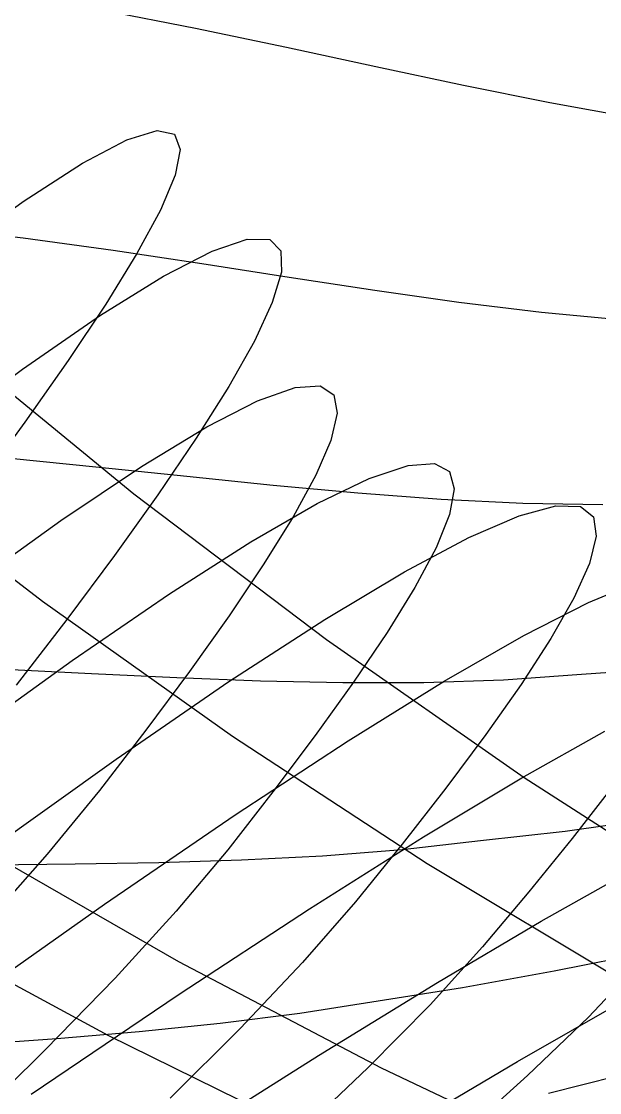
# Model space of a CAD drawing. Extents: x -607 to 1285, y -867 to 355.
# Drawn here: x 787.3 to 855.6, y -362 to -235.6 of the extents above; entities that cross this region are included whole.
import ezdxf

# ---------------------------------------------------------------- set-up
doc = ezdxf.new("R2010")
doc.units = 0
for name, color, linetype in [('0_10001', 7, 'CONTINUOUS'), ('0_10002', 7, 'CONTINUOUS'), ('0_10105', 7, 'CONTINUOUS'), ('0_10106', 7, 'CONTINUOUS'), ('0_10107', 7, 'CONTINUOUS'), ('0_10207', 7, 'CONTINUOUS'), ('0_10208', 7, 'CONTINUOUS'), ('0_10209', 7, 'CONTINUOUS'), ('0_10210', 7, 'CONTINUOUS'), ('0_10310', 7, 'CONTINUOUS'), ('0_10311', 7, 'CONTINUOUS'), ('0_10312', 7, 'CONTINUOUS'), ('0_10313', 7, 'CONTINUOUS'), ('0_6811', 7, 'CONTINUOUS'), ('0_6812', 7, 'CONTINUOUS'), ('0_6813', 7, 'CONTINUOUS'), ('0_6814', 7, 'CONTINUOUS'), ('0_6815', 7, 'CONTINUOUS'), ('0_6816', 7, 'CONTINUOUS'), ('0_6817', 7, 'CONTINUOUS'), ('0_6818', 7, 'CONTINUOUS'), ('0_6819', 7, 'CONTINUOUS'), ('0_6820', 7, 'CONTINUOUS'), ('0_6821', 7, 'CONTINUOUS'), ('0_6822', 7, 'CONTINUOUS'), ('0_6823', 7, 'CONTINUOUS'), ('0_6914', 7, 'CONTINUOUS'), ('0_6915', 7, 'CONTINUOUS'), ('0_6916', 7, 'CONTINUOUS'), ('0_6917', 7, 'CONTINUOUS'), ('0_6918', 7, 'CONTINUOUS'), ('0_6919', 7, 'CONTINUOUS'), ('0_6920', 7, 'CONTINUOUS'), ('0_6921', 7, 'CONTINUOUS'), ('0_6922', 7, 'CONTINUOUS'), ('0_6923', 7, 'CONTINUOUS'), ('0_6924', 7, 'CONTINUOUS'), ('0_6925', 7, 'CONTINUOUS'), ('0_6926', 7, 'CONTINUOUS'), ('0_6927', 7, 'CONTINUOUS'), ('0_6928', 7, 'CONTINUOUS'), ('0_6929', 7, 'CONTINUOUS'), ('0_7017', 7, 'CONTINUOUS'), ('0_7018', 7, 'CONTINUOUS'), ('0_7019', 7, 'CONTINUOUS'), ('0_7020', 7, 'CONTINUOUS'), ('0_7021', 7, 'CONTINUOUS'), ('0_7022', 7, 'CONTINUOUS'), ('0_7023', 7, 'CONTINUOUS'), ('0_7024', 7, 'CONTINUOUS'), ('0_7025', 7, 'CONTINUOUS'), ('0_7026', 7, 'CONTINUOUS'), ('0_7027', 7, 'CONTINUOUS'), ('0_7028', 7, 'CONTINUOUS'), ('0_7029', 7, 'CONTINUOUS'), ('0_7030', 7, 'CONTINUOUS'), ('0_7031', 7, 'CONTINUOUS'), ('0_7032', 7, 'CONTINUOUS'), ('0_7033', 7, 'CONTINUOUS'), ('0_7034', 7, 'CONTINUOUS'), ('0_7035', 7, 'CONTINUOUS'), ('0_7119', 7, 'CONTINUOUS'), ('0_7120', 7, 'CONTINUOUS'), ('0_7121', 7, 'CONTINUOUS'), ('0_7122', 7, 'CONTINUOUS'), ('0_7123', 7, 'CONTINUOUS'), ('0_7124', 7, 'CONTINUOUS'), ('0_7125', 7, 'CONTINUOUS'), ('0_7126', 7, 'CONTINUOUS'), ('0_7127', 7, 'CONTINUOUS'), ('0_7128', 7, 'CONTINUOUS'), ('0_7129', 7, 'CONTINUOUS'), ('0_7130', 7, 'CONTINUOUS'), ('0_7131', 7, 'CONTINUOUS'), ('0_7132', 7, 'CONTINUOUS'), ('0_7133', 7, 'CONTINUOUS'), ('0_7134', 7, 'CONTINUOUS'), ('0_7135', 7, 'CONTINUOUS'), ('0_7136', 7, 'CONTINUOUS'), ('0_7137', 7, 'CONTINUOUS'), ('0_7138', 7, 'CONTINUOUS'), ('0_7139', 7, 'CONTINUOUS'), ('0_7140', 7, 'CONTINUOUS'), ('0_7221', 7, 'CONTINUOUS'), ('0_7222', 7, 'CONTINUOUS'), ('0_7223', 7, 'CONTINUOUS'), ('0_7224', 7, 'CONTINUOUS'), ('0_7225', 7, 'CONTINUOUS'), ('0_7226', 7, 'CONTINUOUS'), ('0_7227', 7, 'CONTINUOUS'), ('0_7228', 7, 'CONTINUOUS'), ('0_7229', 7, 'CONTINUOUS'), ('0_7230', 7, 'CONTINUOUS'), ('0_7231', 7, 'CONTINUOUS'), ('0_7232', 7, 'CONTINUOUS'), ('0_7233', 7, 'CONTINUOUS'), ('0_7234', 7, 'CONTINUOUS'), ('0_7235', 7, 'CONTINUOUS'), ('0_7236', 7, 'CONTINUOUS'), ('0_7237', 7, 'CONTINUOUS'), ('0_7238', 7, 'CONTINUOUS'), ('0_7239', 7, 'CONTINUOUS'), ('0_7240', 7, 'CONTINUOUS'), ('0_7241', 7, 'CONTINUOUS'), ('0_7323', 7, 'CONTINUOUS'), ('0_7324', 7, 'CONTINUOUS'), ('0_7325', 7, 'CONTINUOUS'), ('0_7326', 7, 'CONTINUOUS'), ('0_7327', 7, 'CONTINUOUS'), ('0_7328', 7, 'CONTINUOUS'), ('0_7329', 7, 'CONTINUOUS'), ('0_7339', 7, 'CONTINUOUS'), ('0_7340', 7, 'CONTINUOUS'), ('0_7341', 7, 'CONTINUOUS'), ('0_7342', 7, 'CONTINUOUS'), ('0_7343', 7, 'CONTINUOUS'), ('0_7344', 7, 'CONTINUOUS'), ('0_7345', 7, 'CONTINUOUS'), ('0_7427', 7, 'CONTINUOUS'), ('0_7428', 7, 'CONTINUOUS'), ('0_7429', 7, 'CONTINUOUS'), ('0_7430', 7, 'CONTINUOUS'), ('0_7431', 7, 'CONTINUOUS'), ('0_7447', 7, 'CONTINUOUS'), ('0_7448', 7, 'CONTINUOUS'), ('0_7449', 7, 'CONTINUOUS'), ('0_7532', 7, 'CONTINUOUS'), ('0_7533', 7, 'CONTINUOUS'), ('0_7534', 7, 'CONTINUOUS'), ('0_7535', 7, 'CONTINUOUS'), ('0_7637', 7, 'CONTINUOUS'), ('0_7638', 7, 'CONTINUOUS'), ('0_8813', 7, 'CONTINUOUS'), ('0_8817', 7, 'CONTINUOUS'), ('0_8818', 7, 'CONTINUOUS'), ('0_8819', 7, 'CONTINUOUS'), ('0_8820', 7, 'CONTINUOUS'), ('0_8821', 7, 'CONTINUOUS'), ('0_8916', 7, 'CONTINUOUS'), ('0_8917', 7, 'CONTINUOUS'), ('0_8918', 7, 'CONTINUOUS'), ('0_8919', 7, 'CONTINUOUS'), ('0_8920', 7, 'CONTINUOUS'), ('0_8921', 7, 'CONTINUOUS'), ('0_8922', 7, 'CONTINUOUS'), ('0_8923', 7, 'CONTINUOUS'), ('0_8924', 7, 'CONTINUOUS'), ('0_9020', 7, 'CONTINUOUS'), ('0_9021', 7, 'CONTINUOUS'), ('0_9022', 7, 'CONTINUOUS'), ('0_9023', 7, 'CONTINUOUS'), ('0_9024', 7, 'CONTINUOUS'), ('0_9025', 7, 'CONTINUOUS'), ('0_9026', 7, 'CONTINUOUS'), ('0_9027', 7, 'CONTINUOUS'), ('0_9028', 7, 'CONTINUOUS'), ('0_9125', 7, 'CONTINUOUS'), ('0_9127', 7, 'CONTINUOUS'), ('0_9128', 7, 'CONTINUOUS'), ('0_9129', 7, 'CONTINUOUS'), ('0_9130', 7, 'CONTINUOUS'), ('0_9131', 7, 'CONTINUOUS'), ('0_9132', 7, 'CONTINUOUS'), ('0_9133', 7, 'CONTINUOUS'), ('0_9231', 7, 'CONTINUOUS'), ('0_9232', 7, 'CONTINUOUS'), ('0_9233', 7, 'CONTINUOUS'), ('0_9234', 7, 'CONTINUOUS'), ('0_9235', 7, 'CONTINUOUS'), ('0_9236', 7, 'CONTINUOUS'), ('0_9237', 7, 'CONTINUOUS'), ('0_9238', 7, 'CONTINUOUS'), ('0_9335', 7, 'CONTINUOUS'), ('0_9336', 7, 'CONTINUOUS'), ('0_9337', 7, 'CONTINUOUS'), ('0_9338', 7, 'CONTINUOUS'), ('0_9339', 7, 'CONTINUOUS'), ('0_9340', 7, 'CONTINUOUS')]:
    doc.layers.add(name, color=color, linetype=linetype)

msp = doc.modelspace()

# ---------------------------------------------------------------- linework, layer by layer
at = {"layer": '0_10001'}
msp.add_polyline3d([(774.8355, -342.9967, -2962.3643), (797.533, -355.2557, -2932.318)], dxfattribs=at)
at = {"layer": '0_10002'}
msp.add_polyline3d([(797.533, -355.2557, -2932.318), (820.827, -366.7083, -2901.9497)], dxfattribs=at)
at = {"layer": '0_10105'}
msp.add_polyline3d([(782.4882, -333.1295, -2957.8108), (805.8794, -346.5891, -2927.5486)], dxfattribs=at)
at = {"layer": '0_10106'}
msp.add_polyline3d([(805.8794, -346.5891, -2927.5486), (829.8461, -359.1348, -2897.016)], dxfattribs=at)
at = {"layer": '0_10107'}
msp.add_polyline3d([(829.8461, -359.1348, -2897.016), (854.2898, -370.7341, -2866.3315)], dxfattribs=at)
at = {"layer": '0_10207'}
msp.add_polyline3d([(768.0429, -287.2846, -2988.4592), (789.8166, -304.0391, -2959.7483)], dxfattribs=at)
at = {"layer": '0_10208'}
msp.add_polyline3d([(789.8166, -304.0391, -2959.7483), (812.2559, -319.9554, -2930.6304)], dxfattribs=at)
at = {"layer": '0_10209'}
msp.add_polyline3d([(812.2559, -319.9554, -2930.6304), (835.2723, -334.9896, -2901.2136)], dxfattribs=at)
at = {"layer": '0_10210'}
msp.add_polyline3d([(835.2723, -334.9896, -2901.2136), (858.7778, -349.0977, -2871.6062)], dxfattribs=at)
at = {"layer": '0_10310'}
msp.add_polyline3d([(778.5642, -273.2928, -2979.5432), (800.619, -291.3411, -2951.16)], dxfattribs=at)
at = {"layer": '0_10311'}
msp.add_polyline3d([(800.619, -291.3411, -2951.16), (823.3691, -308.5364, -2922.333)], dxfattribs=at)
at = {"layer": '0_10312'}
msp.add_polyline3d([(823.3691, -308.5364, -2922.333), (846.7221, -324.8274, -2893.1736)], dxfattribs=at)
at = {"layer": '0_10313'}
msp.add_polyline3d([(846.7221, -324.8274, -2893.1736), (870.5857, -340.1631, -2863.7925)], dxfattribs=at)
at = {"layer": '0_6811'}
msp.add_polyline3d([(778.6702, -263.259, -2551.5432), (787.5569, -256.8252, -2531.793)], dxfattribs=at)
at = {"layer": '0_6812'}
msp.add_polyline3d([(787.5569, -256.8252, -2531.793), (794.5524, -252.3043, -2513.5693)], dxfattribs=at)
at = {"layer": '0_6813'}
msp.add_polyline3d([(794.5524, -252.3043, -2513.5693), (799.7805, -249.5624, -2496.8142)], dxfattribs=at)
at = {"layer": '0_6814'}
msp.add_polyline3d([(799.7805, -249.5624, -2496.8142), (803.3653, -248.4658, -2481.469)], dxfattribs=at)
at = {"layer": '0_6815'}
msp.add_polyline3d([(803.3653, -248.4658, -2481.469), (805.4306, -248.8808, -2467.475)], dxfattribs=at)
at = {"layer": '0_6816'}
msp.add_polyline3d([(805.4306, -248.8808, -2467.475), (806.1003, -250.6735, -2454.7747)], dxfattribs=at)
at = {"layer": '0_6817'}
msp.add_polyline3d([(806.1003, -250.6735, -2454.7747), (805.4982, -253.7101, -2443.3086)], dxfattribs=at)
at = {"layer": '0_6818'}
msp.add_polyline3d([(805.4982, -253.7101, -2443.3086), (803.7485, -257.8571, -2433.019)], dxfattribs=at)
at = {"layer": '0_6819'}
msp.add_polyline3d([(803.7485, -257.8571, -2433.019), (800.9747, -262.9803, -2423.8472)], dxfattribs=at)
at = {"layer": '0_6820'}
msp.add_polyline3d([(800.9747, -262.9803, -2423.8472), (797.301, -268.9464, -2415.7346)], dxfattribs=at)
at = {"layer": '0_6821'}
msp.add_polyline3d([(797.301, -268.9464, -2415.7346), (792.8511, -275.6213, -2408.623)], dxfattribs=at)
at = {"layer": '0_6822'}
msp.add_polyline3d([(792.8511, -275.6213, -2408.623), (787.7492, -282.8715, -2402.454)], dxfattribs=at)
at = {"layer": '0_6823'}
msp.add_polyline3d([(787.7492, -282.8715, -2402.454), (782.1188, -290.563, -2397.1692)], dxfattribs=at)
at = {"layer": '0_6914'}
msp.add_polyline3d([(776.3245, -284.9148, -2566.811), (787.4675, -276.6293, -2545.8467)], dxfattribs=at)
at = {"layer": '0_6915'}
msp.add_polyline3d([(787.4675, -276.6293, -2545.8467), (796.6963, -270.2427, -2526.4753)], dxfattribs=at)
at = {"layer": '0_6916'}
msp.add_polyline3d([(796.6963, -270.2427, -2526.4753), (804.1213, -265.6367, -2508.642)], dxfattribs=at)
at = {"layer": '0_6917'}
msp.add_polyline3d([(804.1213, -265.6367, -2508.642), (809.8528, -262.6928, -2492.2922)], dxfattribs=at)
at = {"layer": '0_6918'}
msp.add_polyline3d([(809.8528, -262.6928, -2492.2922), (814.0013, -261.2929, -2477.3718)], dxfattribs=at)
at = {"layer": '0_6919'}
msp.add_polyline3d([(814.0013, -261.2929, -2477.3718), (816.6771, -261.3185, -2463.8257)], dxfattribs=at)
at = {"layer": '0_6920'}
msp.add_polyline3d([(816.6771, -261.3185, -2463.8257), (817.9907, -262.6514, -2451.5996)], dxfattribs=at)
at = {"layer": '0_6921'}
msp.add_polyline3d([(817.9907, -262.6514, -2451.5996), (818.0523, -265.1732, -2440.6392)], dxfattribs=at)
at = {"layer": '0_6922'}
msp.add_polyline3d([(818.0523, -265.1732, -2440.6392), (816.9724, -268.7655, -2430.8894)], dxfattribs=at)
at = {"layer": '0_6923'}
msp.add_polyline3d([(816.9724, -268.7655, -2430.8894), (814.8614, -273.3101, -2422.2961)], dxfattribs=at)
at = {"layer": '0_6924'}
msp.add_polyline3d([(814.8614, -273.3101, -2422.2961), (811.8296, -278.6885, -2414.8044)], dxfattribs=at)
at = {"layer": '0_6925'}
msp.add_polyline3d([(811.8296, -278.6885, -2414.8044), (807.9874, -284.7826, -2408.36)], dxfattribs=at)
at = {"layer": '0_6926'}
msp.add_polyline3d([(807.9874, -284.7826, -2408.36), (803.4453, -291.4739, -2402.9084)], dxfattribs=at)
at = {"layer": '0_6927'}
msp.add_polyline3d([(803.4453, -291.4739, -2402.9084), (798.3136, -298.6441, -2398.3953)], dxfattribs=at)
at = {"layer": '0_6928'}
msp.add_polyline3d([(798.3136, -298.6441, -2398.3953), (792.7026, -306.1749, -2394.7651)], dxfattribs=at)
at = {"layer": '0_6929'}
msp.add_polyline3d([(792.7026, -306.1749, -2394.7651), (786.7228, -313.948, -2391.9644)], dxfattribs=at)
at = {"layer": '0_7017'}
msp.add_polyline3d([(780.5461, -302.7134, -2563.5125), (791.9905, -294.4976, -2543.0122)], dxfattribs=at)
at = {"layer": '0_7018'}
msp.add_polyline3d([(791.9905, -294.4976, -2543.0122), (801.5127, -288.1151, -2524.2825)], dxfattribs=at)
at = {"layer": '0_7019'}
msp.add_polyline3d([(801.5127, -288.1151, -2524.2825), (809.2261, -283.4501, -2507.247)], dxfattribs=at)
at = {"layer": '0_7020'}
msp.add_polyline3d([(809.2261, -283.4501, -2507.247), (815.2443, -280.3866, -2491.829)], dxfattribs=at)
at = {"layer": '0_7021'}
msp.add_polyline3d([(815.2443, -280.3866, -2491.829), (819.681, -278.8087, -2477.9517)], dxfattribs=at)
at = {"layer": '0_7022'}
msp.add_polyline3d([(819.681, -278.8087, -2477.9517), (822.6497, -278.6007, -2465.5386)], dxfattribs=at)
at = {"layer": '0_7023'}
msp.add_polyline3d([(822.6497, -278.6007, -2465.5386), (824.2637, -279.6467, -2454.5127)], dxfattribs=at)
at = {"layer": '0_7024'}
msp.add_polyline3d([(824.2637, -279.6467, -2454.5127), (824.637, -281.8307, -2444.7976)], dxfattribs=at)
at = {"layer": '0_7025'}
msp.add_polyline3d([(824.637, -281.8307, -2444.7976), (823.8828, -285.037, -2436.3164)], dxfattribs=at)
at = {"layer": '0_7026'}
msp.add_polyline3d([(823.8828, -285.037, -2436.3164), (822.1149, -289.1495, -2428.9924)], dxfattribs=at)
at = {"layer": '0_7027'}
msp.add_polyline3d([(822.1149, -289.1495, -2428.9924), (819.4467, -294.0525, -2422.749)], dxfattribs=at)
at = {"layer": '0_7028'}
msp.add_polyline3d([(819.4467, -294.0525, -2422.749), (815.9919, -299.6301, -2417.5095)], dxfattribs=at)
at = {"layer": '0_7029'}
msp.add_polyline3d([(815.9919, -299.6301, -2417.5095), (811.864, -305.7665, -2413.1973)], dxfattribs=at)
at = {"layer": '0_7030'}
msp.add_polyline3d([(811.864, -305.7665, -2413.1973), (807.1765, -312.3456, -2409.7354)], dxfattribs=at)
at = {"layer": '0_7031'}
msp.add_polyline3d([(807.1765, -312.3456, -2409.7354), (802.043, -319.2518, -2407.047)], dxfattribs=at)
at = {"layer": '0_7032'}
msp.add_polyline3d([(802.043, -319.2518, -2407.047), (796.5771, -326.369, -2405.0562)], dxfattribs=at)
at = {"layer": '0_7033'}
msp.add_polyline3d([(796.5771, -326.369, -2405.0562), (796.5771, -326.3691, -2405.0562)], dxfattribs=at)
at = {"layer": '0_7034'}
msp.add_polyline3d([(796.5771, -326.3691, -2405.0562), (790.3917, -333.9072, -2404.7068)], dxfattribs=at)
at = {"layer": '0_7035'}
msp.add_polyline3d([(790.3917, -333.9072, -2404.7068), (783.0935, -342.109, -2406.8499)], dxfattribs=at)
at = {"layer": '0_7119'}
msp.add_polyline3d([(779.8249, -320.7613, -2579.4897), (793.3381, -311.0207, -2557.5073)], dxfattribs=at)
at = {"layer": '0_7120'}
msp.add_polyline3d([(793.3381, -311.0207, -2557.5073), (804.8448, -303.1375, -2537.4453)], dxfattribs=at)
at = {"layer": '0_7121'}
msp.add_polyline3d([(804.8448, -303.1375, -2537.4453), (814.4554, -297.0021, -2519.2222)], dxfattribs=at)
at = {"layer": '0_7122'}
msp.add_polyline3d([(814.4554, -297.0021, -2519.2222), (822.2802, -292.5054, -2502.756)], dxfattribs=at)
at = {"layer": '0_7123'}
msp.add_polyline3d([(822.2802, -292.5054, -2502.756), (828.4296, -289.5378, -2487.9653)], dxfattribs=at)
at = {"layer": '0_7124'}
msp.add_polyline3d([(828.4296, -289.5378, -2487.9653), (833.0139, -287.99, -2474.7673)], dxfattribs=at)
at = {"layer": '0_7125'}
msp.add_polyline3d([(833.0139, -287.99, -2474.7673), (836.1434, -287.7524, -2463.081)], dxfattribs=at)
at = {"layer": '0_7126'}
msp.add_polyline3d([(836.1434, -287.7524, -2463.081), (837.9286, -288.7158, -2452.8242)], dxfattribs=at)
at = {"layer": '0_7127'}
msp.add_polyline3d([(837.9286, -288.7158, -2452.8242), (838.4798, -290.7706, -2443.9148)], dxfattribs=at)
at = {"layer": '0_7128'}
msp.add_polyline3d([(838.4798, -290.7706, -2443.9148), (837.9072, -293.8075, -2436.2715)], dxfattribs=at)
at = {"layer": '0_7129'}
msp.add_polyline3d([(837.9072, -293.8075, -2436.2715), (836.3214, -297.7169, -2429.8118)], dxfattribs=at)
at = {"layer": '0_7130'}
msp.add_polyline3d([(836.3214, -297.7169, -2429.8118), (833.8325, -302.3897, -2424.454)], dxfattribs=at)
at = {"layer": '0_7131'}
msp.add_polyline3d([(833.8325, -302.3897, -2424.454), (830.5508, -307.7161, -2420.1167)], dxfattribs=at)
at = {"layer": '0_7132'}
msp.add_polyline3d([(830.5508, -307.7161, -2420.1167), (826.587, -313.5869, -2416.7175)], dxfattribs=at)
at = {"layer": '0_7133'}
msp.add_polyline3d([(826.587, -313.5869, -2416.7175), (822.0512, -319.8926, -2414.1748)], dxfattribs=at)
at = {"layer": '0_7134'}
msp.add_polyline3d([(822.0512, -319.8926, -2414.1748), (817.0538, -326.5239, -2412.4067)], dxfattribs=at)
at = {"layer": '0_7135'}
msp.add_polyline3d([(817.0538, -326.5239, -2412.4067), (811.705, -333.3712, -2411.3313)], dxfattribs=at)
at = {"layer": '0_7136'}
msp.add_polyline3d([(811.705, -333.3712, -2411.3313), (811.705, -333.3714, -2411.331)], dxfattribs=at)
at = {"layer": '0_7137'}
msp.add_polyline3d([(811.705, -333.3714, -2411.331), (805.6173, -340.6318, -2411.8484)], dxfattribs=at)
at = {"layer": '0_7138'}
msp.add_polyline3d([(805.6173, -340.6318, -2411.8484), (798.3998, -348.5323, -2414.7737)], dxfattribs=at)
at = {"layer": '0_7139'}
msp.add_polyline3d([(798.3998, -348.5323, -2414.7737), (790.1581, -357.0084, -2419.8965)], dxfattribs=at)
at = {"layer": '0_7140'}
msp.add_polyline3d([(790.1581, -357.0084, -2419.8965), (780.9977, -365.9957, -2427.007)], dxfattribs=at)
at = {"layer": '0_7221'}
msp.add_polyline3d([(783.0303, -333.7272, -2593.0513), (798.5122, -322.6679, -2569.4753)], dxfattribs=at)
at = {"layer": '0_7222'}
msp.add_polyline3d([(798.5122, -322.6679, -2569.4753), (811.8585, -313.5237, -2548.0117)], dxfattribs=at)
at = {"layer": '0_7223'}
msp.add_polyline3d([(811.8585, -313.5237, -2548.0117), (823.1816, -306.1868, -2528.5696)], dxfattribs=at)
at = {"layer": '0_7224'}
msp.add_polyline3d([(823.1816, -306.1868, -2528.5696), (832.5944, -300.549, -2511.0586)], dxfattribs=at)
at = {"layer": '0_7225'}
msp.add_polyline3d([(832.5944, -300.549, -2511.0586), (840.2091, -296.5023, -2495.3882)], dxfattribs=at)
at = {"layer": '0_7226'}
msp.add_polyline3d([(840.2091, -296.5023, -2495.3882), (846.1383, -293.9387, -2481.468)], dxfattribs=at)
at = {"layer": '0_7227'}
msp.add_polyline3d([(846.1383, -293.9387, -2481.468), (850.4946, -292.7502, -2469.2073)], dxfattribs=at)
at = {"layer": '0_7228'}
msp.add_polyline3d([(850.4946, -292.7502, -2469.2073), (853.3906, -292.8287, -2458.5156)], dxfattribs=at)
at = {"layer": '0_7229'}
msp.add_polyline3d([(853.3906, -292.8287, -2458.5156), (854.9387, -294.0663, -2449.3022)], dxfattribs=at)
at = {"layer": '0_7230'}
msp.add_polyline3d([(854.9387, -294.0663, -2449.3022), (855.2515, -296.3547, -2441.477)], dxfattribs=at)
at = {"layer": '0_7231'}
msp.add_polyline3d([(855.2515, -296.3547, -2441.477), (854.4415, -299.5862, -2434.9492)], dxfattribs=at)
at = {"layer": '0_7232'}
msp.add_polyline3d([(854.4415, -299.5862, -2434.9492), (852.6213, -303.6525, -2429.6287)], dxfattribs=at)
at = {"layer": '0_7233'}
msp.add_polyline3d([(852.6213, -303.6525, -2429.6287), (849.9036, -308.4457, -2425.424)], dxfattribs=at)
at = {"layer": '0_7234'}
msp.add_polyline3d([(849.9036, -308.4457, -2425.424), (846.4006, -313.8578, -2422.2456)], dxfattribs=at)
at = {"layer": '0_7235'}
msp.add_polyline3d([(846.4006, -313.8578, -2422.2456), (842.225, -319.7807, -2420.0024)], dxfattribs=at)
at = {"layer": '0_7236'}
msp.add_polyline3d([(842.225, -319.7807, -2420.0024), (837.4894, -326.1064, -2418.6042)], dxfattribs=at)
at = {"layer": '0_7237'}
msp.add_polyline3d([(837.4894, -326.1064, -2418.6042), (832.3063, -332.727, -2417.96)], dxfattribs=at)
at = {"layer": '0_7238'}
msp.add_polyline3d([(832.3063, -332.727, -2417.96), (826.7881, -339.5343, -2417.98)], dxfattribs=at)
at = {"layer": '0_7239'}
msp.add_polyline3d([(826.7881, -339.5343, -2417.98), (820.5564, -346.7056, -2419.513)], dxfattribs=at)
at = {"layer": '0_7240'}
msp.add_polyline3d([(820.5564, -346.7056, -2419.513), (813.2263, -354.4508, -2423.3345)], dxfattribs=at)
at = {"layer": '0_7241'}
msp.add_polyline3d([(813.2263, -354.4508, -2423.3345), (804.9006, -362.7116, -2429.2441)], dxfattribs=at)
at = {"layer": '0_7323'}
msp.add_polyline3d([(779.4656, -352.2675, -2611.5952), (797.144, -339.7899, -2586.082)], dxfattribs=at)
at = {"layer": '0_7324'}
msp.add_polyline3d([(797.144, -339.7899, -2586.082), (812.5962, -329.2335, -2562.8574)], dxfattribs=at)
at = {"layer": '0_7325'}
msp.add_polyline3d([(812.5962, -329.2335, -2562.8574), (825.9328, -320.496, -2541.8252)], dxfattribs=at)
at = {"layer": '0_7326'}
msp.add_polyline3d([(825.9328, -320.496, -2541.8252), (837.2644, -313.4755, -2522.8894)], dxfattribs=at)
at = {"layer": '0_7327'}
msp.add_polyline3d([(837.2644, -313.4755, -2522.8894), (846.7014, -308.07, -2505.9531)], dxfattribs=at)
at = {"layer": '0_7328'}
msp.add_polyline3d([(846.7014, -308.07, -2505.9531), (854.3546, -304.1775, -2490.921)], dxfattribs=at)
at = {"layer": '0_7329'}
msp.add_polyline3d([(854.3546, -304.1775, -2490.921), (860.3343, -301.696, -2477.6963)], dxfattribs=at)
at = {"layer": '0_7339'}
msp.add_polyline3d([(857.0949, -326.0251, -2424.1318), (852.4222, -332.043, -2423.689)], dxfattribs=at)
at = {"layer": '0_7340'}
msp.add_polyline3d([(852.4222, -332.043, -2423.689), (847.2925, -338.3496, -2423.995)], dxfattribs=at)
at = {"layer": '0_7341'}
msp.add_polyline3d([(847.2925, -338.3496, -2423.995), (841.816, -344.8433, -2424.954)], dxfattribs=at)
at = {"layer": '0_7342'}
msp.add_polyline3d([(841.816, -344.8433, -2424.954), (841.8162, -344.8431, -2424.954)], dxfattribs=at)
at = {"layer": '0_7343'}
msp.add_polyline3d([(841.8162, -344.8431, -2424.954), (835.6167, -351.6911, -2427.3687)], dxfattribs=at)
at = {"layer": '0_7344'}
msp.add_polyline3d([(835.6167, -351.6911, -2427.3687), (828.3128, -359.0917, -2431.9768)], dxfattribs=at)
at = {"layer": '0_7345'}
msp.add_polyline3d([(828.3128, -359.0917, -2431.9768), (820.0078, -366.9887, -2438.585)], dxfattribs=at)
at = {"layer": '0_7427'}
msp.add_polyline3d([(788.4949, -362.2355, -2609.5269), (805.9565, -350.4432, -2584.562)], dxfattribs=at)
at = {"layer": '0_7428'}
msp.add_polyline3d([(805.9565, -350.4432, -2584.562), (821.3736, -340.3448, -2561.7686)], dxfattribs=at)
at = {"layer": '0_7429'}
msp.add_polyline3d([(821.3736, -340.3448, -2561.7686), (834.8386, -331.8564, -2541.0642)], dxfattribs=at)
at = {"layer": '0_7430'}
msp.add_polyline3d([(834.8386, -331.8564, -2541.0642), (846.4442, -324.8945, -2522.3677)], dxfattribs=at)
at = {"layer": '0_7431'}
msp.add_polyline3d([(846.4442, -324.8945, -2522.3677), (856.2828, -319.3755, -2505.5972)], dxfattribs=at)
at = {"layer": '0_7447'}
msp.add_polyline3d([(860.3377, -346.7955, -2427.3262), (854.3264, -353.1244, -2430.4666)], dxfattribs=at)
at = {"layer": '0_7448'}
msp.add_polyline3d([(854.3264, -353.1244, -2430.4666), (847.1324, -360.0486, -2435.787)], dxfattribs=at)
at = {"layer": '0_7449'}
msp.add_polyline3d([(847.1324, -360.0486, -2435.787), (838.8656, -367.5086, -2443.0947)], dxfattribs=at)
at = {"layer": '0_7532'}
msp.add_polyline3d([(806.4874, -367.7343, -2591.7654), (822.419, -357.6624, -2568.739)], dxfattribs=at)
at = {"layer": '0_7533'}
msp.add_polyline3d([(822.419, -357.6624, -2568.739), (836.4811, -349.0381, -2547.8306)], dxfattribs=at)
at = {"layer": '0_7534'}
msp.add_polyline3d([(836.4811, -349.0381, -2547.8306), (848.757, -341.7911, -2528.9583)], dxfattribs=at)
at = {"layer": '0_7535'}
msp.add_polyline3d([(848.757, -341.7911, -2528.9583), (859.33, -335.8511, -2512.0408)], dxfattribs=at)
at = {"layer": '0_7637'}
msp.add_polyline3d([(831.6345, -366.8567, -2569.6733), (845.9551, -358.3866, -2548.8713)], dxfattribs=at)
at = {"layer": '0_7638'}
msp.add_polyline3d([(845.9551, -358.3866, -2548.8713), (858.4771, -351.2138, -2530.2092)], dxfattribs=at)
at = {"layer": '0_8813'}
msp.add_polyline3d([(861.7843, -359.0922, -2780.216), (849.6168, -362.1637, -2796.2986)], dxfattribs=at)
at = {"layer": '0_8817'}
msp.add_polyline3d([(829.4852, -351.2364, -2847.2996), (820.2249, -352.6987, -2859.9492)], dxfattribs=at)
at = {"layer": '0_8818'}
msp.add_polyline3d([(820.2249, -352.6987, -2859.9492), (810.811, -353.8959, -2873.0654)], dxfattribs=at)
at = {"layer": '0_8819'}
msp.add_polyline3d([(810.811, -353.8959, -2873.0654), (801.2402, -354.8799, -2886.6067)], dxfattribs=at)
at = {"layer": '0_8820'}
msp.add_polyline3d([(801.2402, -354.8799, -2886.6067), (791.5085, -355.7031, -2900.5325)], dxfattribs=at)
at = {"layer": '0_8821'}
msp.add_polyline3d([(791.5085, -355.7031, -2900.5325), (781.6127, -356.4178, -2914.8022)], dxfattribs=at)
at = {"layer": '0_8916'}
msp.add_polyline3d([(861.8009, -345.4115, -2803.7957), (850.2644, -347.7279, -2819.1162)], dxfattribs=at)
at = {"layer": '0_8917'}
msp.add_polyline3d([(850.2644, -347.7279, -2819.1162), (839.4535, -349.6929, -2833.6555)], dxfattribs=at)
at = {"layer": '0_8918'}
msp.add_polyline3d([(839.4535, -349.6929, -2833.6555), (829.4852, -351.2362, -2847.2998)], dxfattribs=at)
at = {"layer": '0_8919'}
msp.add_polyline3d([(841.5822, -332.3065, -2853.6785), (832.3299, -333.3706, -2866.2622)], dxfattribs=at)
at = {"layer": '0_8920'}
msp.add_polyline3d([(832.3299, -333.3706, -2866.2622), (822.9143, -334.1224, -2879.3438)], dxfattribs=at)
at = {"layer": '0_8921'}
msp.add_polyline3d([(822.9143, -334.1224, -2879.3438), (813.3335, -334.6211, -2892.8762)], dxfattribs=at)
at = {"layer": '0_8922'}
msp.add_polyline3d([(813.3335, -334.6211, -2892.8762), (803.5857, -334.9259, -2906.813)], dxfattribs=at)
at = {"layer": '0_8923'}
msp.add_polyline3d([(803.5857, -334.9259, -2906.813), (793.6692, -335.0961, -2921.1074)], dxfattribs=at)
at = {"layer": '0_8924'}
msp.add_polyline3d([(793.6692, -335.0961, -2921.1074), (783.5821, -335.191, -2935.7126)], dxfattribs=at)
at = {"layer": '0_9020'}
msp.add_polyline3d([(862.4298, -329.6776, -2825.5168), (851.5929, -331.2076, -2840.0198)], dxfattribs=at)
at = {"layer": '0_9021'}
msp.add_polyline3d([(851.5929, -331.2076, -2840.0198), (841.5823, -332.3063, -2853.6785)], dxfattribs=at)
at = {"layer": '0_9022'}
msp.add_polyline3d([(853.5284, -312.6637, -2859.086), (844.2899, -313.3386, -2871.5764)], dxfattribs=at)
at = {"layer": '0_9023'}
msp.add_polyline3d([(844.2899, -313.3386, -2871.5764), (834.8882, -313.6504, -2884.5803)], dxfattribs=at)
at = {"layer": '0_9024'}
msp.add_polyline3d([(834.8882, -313.6504, -2884.5803), (825.3214, -313.666, -2898.048)], dxfattribs=at)
at = {"layer": '0_9025'}
msp.add_polyline3d([(825.3214, -313.666, -2898.048), (815.5877, -313.4526, -2911.9297)], dxfattribs=at)
at = {"layer": '0_9026'}
msp.add_polyline3d([(815.5877, -313.4526, -2911.9297), (805.6854, -313.0772, -2926.1753)], dxfattribs=at)
at = {"layer": '0_9027'}
msp.add_polyline3d([(805.6854, -313.0772, -2926.1753), (795.6128, -312.6068, -2940.735)], dxfattribs=at)
at = {"layer": '0_9028'}
msp.add_polyline3d([(795.6128, -312.6068, -2940.735), (785.3679, -312.1082, -2955.5596)], dxfattribs=at)
at = {"layer": '0_9125'}
msp.add_polyline3d([(863.6679, -311.9855, -2845.3284), (853.5283, -312.6637, -2859.086)], dxfattribs=at)
at = {"layer": '0_9127'}
msp.add_polyline3d([(856.0432, -292.6371, -2875.9631), (846.5706, -292.5021, -2888.9963)], dxfattribs=at)
at = {"layer": '0_9128'}
msp.add_polyline3d([(846.5706, -292.5021, -2888.9963), (836.9177, -292.0279, -2902.524)], dxfattribs=at)
at = {"layer": '0_9129'}
msp.add_polyline3d([(836.9177, -292.0279, -2902.524), (827.0859, -291.2893, -2916.4893)], dxfattribs=at)
at = {"layer": '0_9130'}
msp.add_polyline3d([(827.0859, -291.2893, -2916.4893), (817.0765, -290.3611, -2930.8362)], dxfattribs=at)
at = {"layer": '0_9131'}
msp.add_polyline3d([(817.0765, -290.3611, -2930.8362), (806.8909, -289.3179, -2945.5078)], dxfattribs=at)
at = {"layer": '0_9132'}
msp.add_polyline3d([(806.8909, -289.3179, -2945.5078), (796.5301, -288.2346, -2960.448)], dxfattribs=at)
at = {"layer": '0_9133'}
msp.add_polyline3d([(796.5301, -288.2346, -2960.448), (785.9955, -287.1859, -2975.5999)], dxfattribs=at)
at = {"layer": '0_9231'}
msp.add_polyline3d([(858.3853, -270.8519, -2891.9033), (848.7974, -269.9486, -2905.224)], dxfattribs=at)
at = {"layer": '0_9232'}
msp.add_polyline3d([(848.7974, -269.9486, -2905.224), (839.0292, -268.7488, -2918.987)], dxfattribs=at)
at = {"layer": '0_9233'}
msp.add_polyline3d([(839.0292, -268.7488, -2918.987), (829.0826, -267.3345, -2933.1335)], dxfattribs=at)
at = {"layer": '0_9234'}
msp.add_polyline3d([(829.0826, -267.3345, -2933.1335), (818.9598, -265.7875, -2947.6045)], dxfattribs=at)
at = {"layer": '0_9235'}
msp.add_polyline3d([(818.9598, -265.7875, -2947.6045), (808.6628, -264.1895, -2962.3408)], dxfattribs=at)
at = {"layer": '0_9236'}
msp.add_polyline3d([(808.6628, -264.1895, -2962.3408), (798.1937, -262.6224, -2977.2842)], dxfattribs=at)
at = {"layer": '0_9237'}
msp.add_polyline3d([(798.1937, -262.6224, -2977.2842), (787.5546, -261.1682, -2992.3755)], dxfattribs=at)
at = {"layer": '0_9238'}
msp.add_polyline3d([(787.5546, -261.1682, -2992.3755), (776.7476, -259.9085, -3007.5557)], dxfattribs=at)
at = {"layer": '0_9335'}
msp.add_polyline3d([(859.774, -246.9722, -2908.0554), (849.7721, -245.1721, -2922.079)], dxfattribs=at)
at = {"layer": '0_9336'}
msp.add_polyline3d([(849.7721, -245.1721, -2922.079), (839.5788, -243.1239, -2936.508)], dxfattribs=at)
at = {"layer": '0_9337'}
msp.add_polyline3d([(839.5788, -243.1239, -2936.508), (829.1999, -240.9191, -2951.2761)], dxfattribs=at)
at = {"layer": '0_9338'}
msp.add_polyline3d([(829.1999, -240.9191, -2951.2761), (818.6414, -238.6492, -2966.3174)], dxfattribs=at)
at = {"layer": '0_9339'}
msp.add_polyline3d([(818.6414, -238.6492, -2966.3174), (807.9091, -236.4058, -2981.5652)], dxfattribs=at)
at = {"layer": '0_9340'}
msp.add_polyline3d([(807.9091, -236.4058, -2981.5652), (797.0087, -234.2803, -2996.9534)], dxfattribs=at)

doc.saveas('drawing.dxf')
